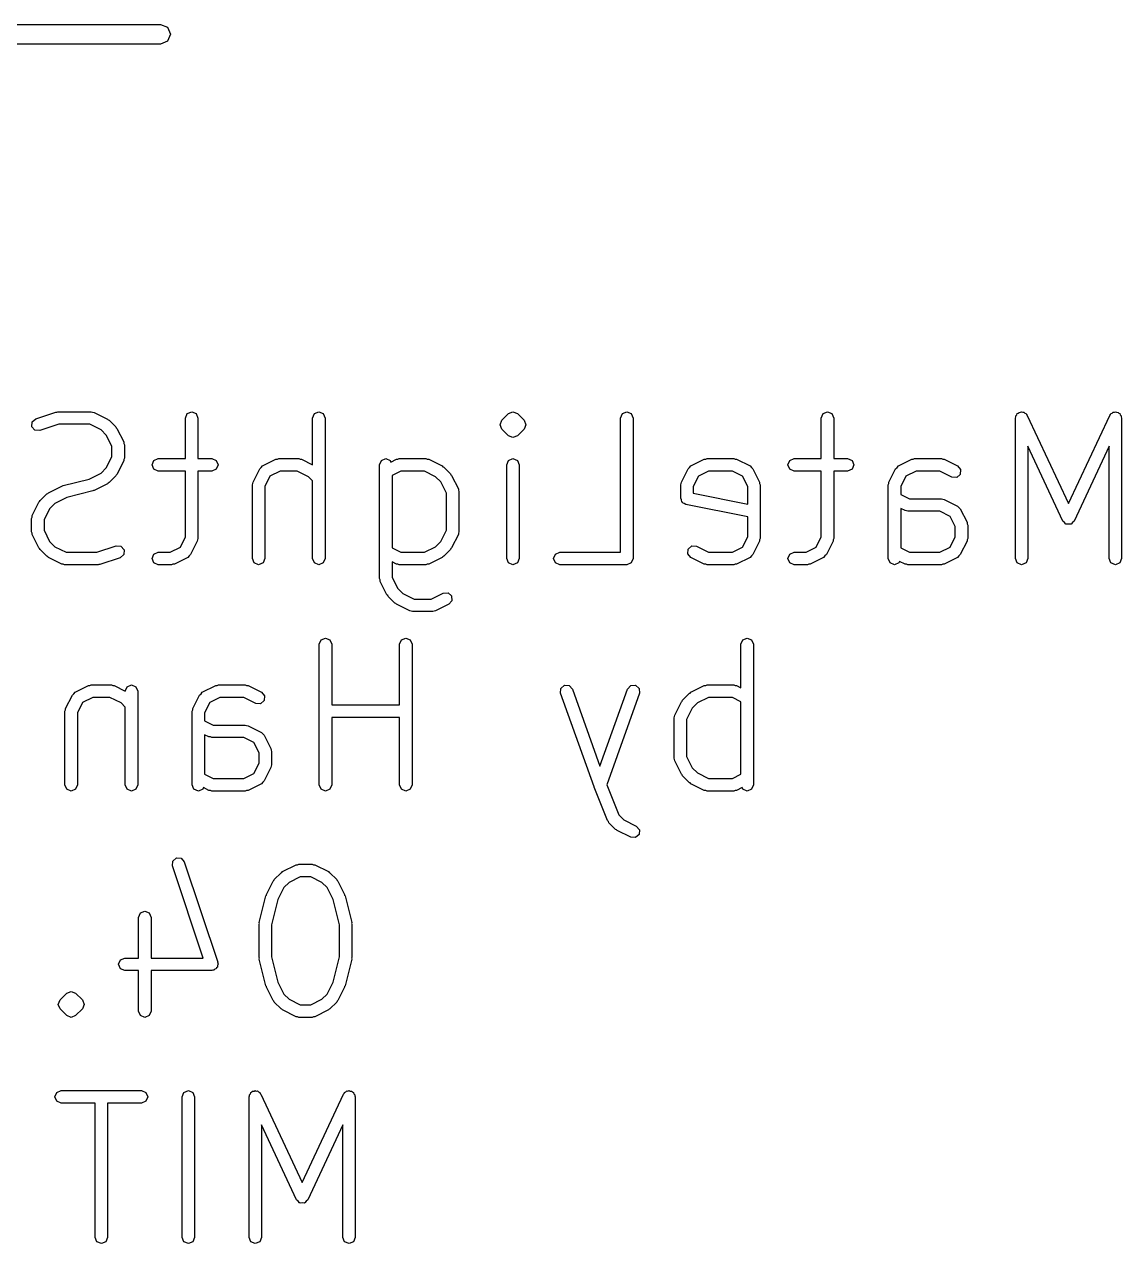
# Model space of a CAD drawing. Extents: x -8.7 to 8.7, y -10.2 to 10.1.
# Drawn here: x 1.63 to 8.65, y -10.24 to -2.44 of the extents above; entities that cross this region are included whole.
import ezdxf

# ---------------------------------------------------------------- set-up
doc = ezdxf.new("R2010")
doc.units = 0
doc.layers.add('BLACK', color=7, linetype='CONTINUOUS')

msp = doc.modelspace()

# ---------------------------------------------------------------- linework, layer by layer
at = {"layer": 'BLACK', "linetype": 'CONTINUOUS'}
for p, q in [((-2.5, -2.4365), (2.5, -2.4365)), ((2.5, -2.4365), (2.5449, -2.4551)), ((2.5449, -2.4551), (2.5635, -2.5)), ((2.5, -2.5635), (-2.5, -2.5635)), ((2.5449, -2.5449), (2.5, -2.5635)), ((2.5635, -2.5), (2.5449, -2.5449)), ((1.83677, -4.91966), (1.84286, -4.91714)), ((1.84286, -4.91714), (2.05714, -4.91714)), ((2.05714, -4.91714), (2.06574, -4.9207)), ((2.67171, -4.92886), (2.7, -4.91714)), ((2.7, -4.91714), (2.72828, -4.92886)), ((3.486, -4.92886), (3.51428, -4.91714)), ((3.51428, -4.91714), (3.54257, -4.92886)), ((4.72886, -4.92886), (4.75714, -4.91714)), ((4.75714, -4.91714), (4.78543, -4.92886)), ((5.45743, -4.92886), (5.48571, -4.91714)), ((5.48571, -4.91714), (5.514, -4.92886)), ((6.74314, -4.92886), (6.77143, -4.91714)), ((6.77143, -4.91714), (6.79971, -4.92886)), ((8.00616, -4.92051), (8.01428, -4.91714)), ((8.01428, -4.91714), (8.02085, -4.91986)), ((8.60772, -4.91986), (8.61428, -4.91714)), ((8.61428, -4.91714), (8.62241, -4.92051)), ((1.67634, -5.01265), (1.67851, -4.98211)), ((1.67851, -4.98211), (1.70164, -4.96205)), ((1.70164, -4.96205), (1.83021, -4.9192)), ((1.83021, -4.9192), (1.83677, -4.91966)), ((2.06574, -4.9207), (2.07503, -4.92136)), ((2.07503, -4.92136), (2.16075, -4.96422)), ((2.16075, -4.96422), (2.16506, -4.9692)), ((2.16506, -4.9692), (2.17114, -4.97172)), ((2.17114, -4.97172), (2.214, -5.01457)), ((2.66, -4.95714), (2.67171, -4.92886)), ((2.66, -5.21714), (2.66, -4.95714)), ((2.72828, -4.92886), (2.74, -4.95714)), ((2.74, -4.95714), (2.74, -5.21714)), ((3.47428, -4.95714), (3.486, -4.92886)), ((3.47428, -5.25671), (3.47428, -4.95714)), ((3.54257, -4.92886), (3.55428, -4.95714)), ((3.55428, -4.95714), (3.55428, -5.85714)), ((4.67428, -5), (4.686, -4.97172)), ((4.686, -4.97172), (4.72886, -4.92886)), ((4.72886, -4.92886), (4.72886, -4.92886)), ((4.72886, -4.92886), (4.72886, -4.92886)), ((4.78543, -4.92886), (4.78543, -4.92886)), ((4.78543, -4.92886), (4.78543, -4.92886)), ((4.78543, -4.92886), (4.82828, -4.97172)), ((4.82828, -4.97172), (4.84, -5)), ((5.44571, -4.95714), (5.45743, -4.92886)), ((5.44571, -5.81714), (5.44571, -4.95714)), ((5.514, -4.92886), (5.52571, -4.95714)), ((5.52571, -4.95714), (5.52571, -5.85714)), ((6.73143, -4.95714), (6.74314, -4.92886)), ((6.73143, -5.21714), (6.73143, -4.95714)), ((6.79971, -4.92886), (6.81143, -4.95714)), ((6.81143, -4.95714), (6.81143, -5.21714)), ((7.97429, -4.95714), (7.97701, -4.95057)), ((7.97429, -5.85714), (7.97429, -4.95714)), ((7.97669, -4.94347), (7.98263, -4.93698)), ((7.97701, -4.95057), (7.97669, -4.94347)), ((7.98263, -4.93698), (7.986, -4.92886)), ((7.986, -4.92886), (7.99257, -4.92614)), ((7.99257, -4.92614), (7.99737, -4.92089)), ((7.99737, -4.92089), (8.00616, -4.92051)), ((8.02085, -4.91986), (8.02796, -4.91955)), ((8.02796, -4.91955), (8.03444, -4.92549)), ((8.03444, -4.92549), (8.04257, -4.92886)), ((8.04257, -4.92886), (8.04529, -4.93543)), ((8.04529, -4.93543), (8.05053, -4.94023)), ((8.05053, -4.94023), (8.31428, -5.50541)), ((8.31428, -5.50541), (8.57804, -4.94023)), ((8.57804, -4.94023), (8.58328, -4.93542)), ((8.58328, -4.93542), (8.586, -4.92886)), ((8.586, -4.92886), (8.59413, -4.92549)), ((8.59413, -4.92549), (8.60062, -4.91955)), ((8.60062, -4.91955), (8.60772, -4.91986)), ((8.62241, -4.92051), (8.6312, -4.92089)), ((8.6312, -4.92089), (8.636, -4.92614)), ((8.636, -4.92614), (8.64257, -4.92886)), ((8.64257, -4.92886), (8.64593, -4.93698)), ((8.64593, -4.93698), (8.65188, -4.94347)), ((8.65188, -4.94347), (8.65156, -4.95057)), ((8.65156, -4.95057), (8.65428, -4.95714)), ((8.65428, -4.95714), (8.65428, -5.85714)), ((1.6964, -5.03578), (1.67634, -5.01265)), ((1.72693, -5.03795), (1.6964, -5.03578)), ((1.84935, -4.99714), (1.72693, -5.03795)), ((2.0477, -4.99714), (1.84935, -4.99714)), ((2.11916, -5.03287), (2.0477, -4.99714)), ((2.15284, -5.06655), (2.11916, -5.03287)), ((2.18857, -5.13801), (2.15284, -5.06655)), ((2.214, -5.01457), (2.21652, -5.02065)), ((2.21652, -5.02065), (2.22149, -5.02497)), ((2.22149, -5.02497), (2.26435, -5.11068)), ((4.686, -5.02828), (4.67428, -5)), ((4.686, -5.02829), (4.686, -5.02828)), ((4.72886, -5.07114), (4.686, -5.02829)), ((4.75714, -5.08286), (4.72886, -5.07114)), ((4.78543, -5.07114), (4.75714, -5.08286)), ((4.82828, -5.02829), (4.78543, -5.07114)), ((4.84, -5), (4.82828, -5.02828)), ((4.82828, -5.02828), (4.82828, -5.02829)), ((2.18857, -5.20484), (2.18857, -5.13801)), ((2.26435, -5.11068), (2.26501, -5.11997)), ((2.26501, -5.11997), (2.26857, -5.12857)), ((2.26857, -5.12857), (2.26857, -5.21428)), ((8.27804, -5.61692), (8.05429, -5.13744)), ((8.05429, -5.13744), (8.05429, -5.85714)), ((8.57428, -5.13744), (8.35053, -5.61691)), ((8.57428, -5.85714), (8.57428, -5.13744)), ((2.15284, -5.27631), (2.18857, -5.20484)), ((2.26501, -5.22289), (2.26435, -5.23217)), ((2.26857, -5.21428), (2.26501, -5.22289)), ((2.44571, -5.25714), (2.45743, -5.22886)), ((2.45743, -5.22886), (2.48571, -5.21714)), ((2.48571, -5.21714), (2.66, -5.21714)), ((2.74, -5.21714), (2.82857, -5.21714)), ((2.82857, -5.21714), (2.85685, -5.22886)), ((2.85685, -5.22886), (2.86857, -5.25714)), ((3.15354, -5.26422), (3.23925, -5.22136)), ((3.23925, -5.22136), (3.24854, -5.2207)), ((3.24854, -5.2207), (3.25714, -5.21714)), ((3.25714, -5.21714), (3.38571, -5.21714)), ((3.38571, -5.21714), (3.39432, -5.2207)), ((3.39432, -5.2207), (3.4036, -5.22136)), ((3.4036, -5.22136), (3.47428, -5.25671)), ((3.90286, -5.25714), (3.91457, -5.22886)), ((3.91457, -5.22886), (3.94286, -5.21714)), ((3.94286, -5.21714), (3.97114, -5.22886)), ((3.97114, -5.22886), (3.97535, -5.23903)), ((3.97535, -5.23903), (4.01068, -5.22136)), ((4.01068, -5.22136), (4.01997, -5.2207)), ((4.01997, -5.2207), (4.02857, -5.21714)), ((4.02857, -5.21714), (4.2, -5.21714)), ((4.2, -5.21714), (4.2086, -5.2207)), ((4.2086, -5.2207), (4.21789, -5.22136)), ((4.21789, -5.22136), (4.3036, -5.26422)), ((4.71714, -5.25714), (4.72886, -5.22886)), ((4.72886, -5.22886), (4.75714, -5.21714)), ((4.75714, -5.21714), (4.78543, -5.22886)), ((4.78543, -5.22886), (4.79714, -5.25714)), ((5.8964, -5.26422), (5.98211, -5.22136)), ((5.98211, -5.22136), (5.9914, -5.2207)), ((5.9914, -5.2207), (6, -5.21714)), ((6, -5.21714), (6.17143, -5.21714)), ((6.17143, -5.21714), (6.18003, -5.2207)), ((6.18003, -5.2207), (6.18932, -5.22136)), ((6.18932, -5.22136), (6.27503, -5.26422)), ((6.51714, -5.25714), (6.52886, -5.22886)), ((6.52886, -5.22886), (6.55714, -5.21714)), ((6.55714, -5.21714), (6.73143, -5.21714)), ((6.81143, -5.21714), (6.9, -5.21714)), ((6.9, -5.21714), (6.92828, -5.22886)), ((6.92828, -5.22886), (6.94, -5.25714)), ((7.22497, -5.26422), (7.31068, -5.22136)), ((7.31068, -5.22136), (7.31997, -5.2207)), ((7.31997, -5.2207), (7.32857, -5.21714)), ((7.32857, -5.21714), (7.5, -5.21714)), ((7.5, -5.21714), (7.5086, -5.2207)), ((7.5086, -5.2207), (7.51789, -5.22136)), ((7.51789, -5.22136), (7.6036, -5.26422)), ((2.11916, -5.30998), (2.15284, -5.27631)), ((2.26435, -5.23217), (2.22149, -5.31789)), ((2.45743, -5.28543), (2.44571, -5.25714)), ((2.48571, -5.29714), (2.45743, -5.28543)), ((2.66, -5.29714), (2.48571, -5.29714)), ((2.66, -5.71913), (2.66, -5.29714)), ((2.82857, -5.29714), (2.74, -5.29714)), ((2.74, -5.29714), (2.74, -5.72857)), ((2.85685, -5.28543), (2.82857, -5.29714)), ((2.86857, -5.25714), (2.85685, -5.28543)), ((3.09279, -5.36782), (3.13565, -5.28211)), ((3.13565, -5.28211), (3.14523, -5.2738)), ((3.14523, -5.2738), (3.15354, -5.26422)), ((3.26659, -5.29714), (3.20124, -5.32981)), ((3.37627, -5.29714), (3.26659, -5.29714)), ((3.44773, -5.33287), (3.37627, -5.29714)), ((3.90286, -5.98571), (3.90286, -5.25714)), ((4.03801, -5.29714), (3.98286, -5.32472)), ((4.19056, -5.29714), (4.03801, -5.29714)), ((4.26202, -5.33287), (4.19056, -5.29714)), ((4.3036, -5.26422), (4.30792, -5.2692)), ((4.30792, -5.2692), (4.314, -5.27172)), ((4.314, -5.27172), (4.35685, -5.31457)), ((4.71714, -5.85714), (4.71714, -5.25714)), ((4.79714, -5.25714), (4.79714, -5.85714)), ((5.83565, -5.36782), (5.87851, -5.28211)), ((5.87851, -5.28211), (5.88809, -5.2738)), ((5.88809, -5.2738), (5.8964, -5.26422)), ((6.00944, -5.29714), (5.9441, -5.32981)), ((6.16198, -5.29714), (6.00944, -5.29714)), ((6.22733, -5.32981), (6.16198, -5.29714)), ((6.27503, -5.26422), (6.28334, -5.2738)), ((6.28334, -5.2738), (6.29292, -5.28211)), ((6.29292, -5.28211), (6.33578, -5.36782)), ((6.52886, -5.28543), (6.51714, -5.25714)), ((6.55714, -5.29714), (6.52886, -5.28543)), ((6.73143, -5.29714), (6.55714, -5.29714)), ((6.73143, -5.71913), (6.73143, -5.29714)), ((6.9, -5.29714), (6.81143, -5.29714)), ((6.81143, -5.29714), (6.81143, -5.72857)), ((6.92828, -5.28543), (6.9, -5.29714)), ((6.94, -5.25714), (6.92828, -5.28543)), ((7.16422, -5.36782), (7.20708, -5.28211)), ((7.20708, -5.28211), (7.21666, -5.2738)), ((7.21666, -5.2738), (7.22497, -5.26422)), ((7.33801, -5.29714), (7.27267, -5.32981)), ((7.49056, -5.29714), (7.33801, -5.29714)), ((7.56783, -5.33578), (7.49056, -5.29714)), ((7.6036, -5.26422), (7.62366, -5.28735)), ((7.62366, -5.28735), (7.62149, -5.31789)), ((1.87601, -5.38976), (2.04318, -5.34797)), ((2.04318, -5.34797), (2.11916, -5.30998)), ((2.16074, -5.37863), (2.07503, -5.42149)), ((2.16506, -5.37366), (2.16074, -5.37863)), ((2.17114, -5.37114), (2.16506, -5.37366)), ((2.214, -5.32828), (2.17114, -5.37114)), ((2.21652, -5.3222), (2.214, -5.32828)), ((2.22149, -5.31789), (2.21652, -5.3222)), ((3.08857, -5.38571), (3.09213, -5.37711)), ((3.08857, -5.85714), (3.08857, -5.38571)), ((3.09213, -5.37711), (3.09279, -5.36782)), ((3.20124, -5.32981), (3.16857, -5.39516)), ((3.47428, -5.35942), (3.44773, -5.33287)), ((3.47428, -5.85714), (3.47428, -5.35942)), ((3.98286, -5.32472), (3.98286, -5.78956)), ((4.2957, -5.36655), (4.26202, -5.33287)), ((4.33143, -5.43801), (4.2957, -5.36655)), ((4.35685, -5.31457), (4.35937, -5.32065)), ((4.35937, -5.32065), (4.36435, -5.32497)), ((4.36435, -5.32497), (4.4072, -5.41068)), ((5.83143, -5.38571), (5.83499, -5.37711)), ((5.83143, -5.47143), (5.83143, -5.38571)), ((5.83499, -5.37711), (5.83565, -5.36782)), ((5.9441, -5.32981), (5.91143, -5.39516)), ((6.26, -5.39516), (6.22733, -5.32981)), ((6.33578, -5.36782), (6.33644, -5.37711)), ((6.33644, -5.37711), (6.34, -5.38571)), ((6.34, -5.38571), (6.34, -5.72857)), ((7.16, -5.38571), (7.16356, -5.37711)), ((7.16, -5.85714), (7.16, -5.38571)), ((7.16356, -5.37711), (7.16422, -5.36782)), ((7.27267, -5.32981), (7.24, -5.39516)), ((7.59836, -5.33795), (7.56783, -5.33578)), ((7.62149, -5.31789), (7.59836, -5.33795)), ((1.72886, -5.486), (1.77171, -5.44314)), ((1.77171, -5.44314), (1.7778, -5.44062)), ((1.7778, -5.44062), (1.78211, -5.43565)), ((1.78211, -5.43565), (1.86783, -5.39279)), ((1.86783, -5.39279), (1.87236, -5.39247)), ((1.87236, -5.39247), (1.87601, -5.38976)), ((2.06684, -5.42452), (1.89967, -5.46631)), ((2.0705, -5.42181), (2.06684, -5.42452)), ((2.07503, -5.42149), (2.0705, -5.42181)), ((3.16857, -5.39516), (3.16857, -5.85714)), ((4.33143, -5.67627), (4.33143, -5.43801)), ((4.4072, -5.41068), (4.40787, -5.41997)), ((4.40787, -5.41997), (4.41143, -5.42857)), ((4.41143, -5.42857), (4.41143, -5.68571)), ((5.91143, -5.39516), (5.91143, -5.43864)), ((5.91143, -5.43864), (6.26, -5.50835)), ((6.26, -5.50835), (6.26, -5.39516)), ((7.24, -5.39516), (7.24, -5.44671)), ((7.24, -5.44671), (7.29516, -5.47429)), ((1.67851, -5.58211), (1.72136, -5.4964)), ((1.72136, -5.4964), (1.72634, -5.49208)), ((1.72634, -5.49208), (1.72886, -5.486)), ((1.79002, -5.53798), (1.75428, -5.60944)), ((1.82369, -5.5043), (1.79002, -5.53798)), ((1.89967, -5.46631), (1.82369, -5.5043)), ((5.83589, -5.48219), (5.83143, -5.47143)), ((5.83815, -5.49362), (5.83589, -5.48219)), ((5.84157, -5.49591), (5.83815, -5.49362)), ((5.84314, -5.49971), (5.84157, -5.49591)), ((5.8539, -5.50417), (5.84314, -5.49971)), ((5.86358, -5.51065), (5.8539, -5.50417)), ((6.26, -5.58993), (5.86358, -5.51065)), ((7.26783, -5.55006), (7.24, -5.53615)), ((7.24, -5.53615), (7.24, -5.78956)), ((7.29516, -5.47429), (7.5, -5.47429)), ((7.5, -5.47429), (7.5086, -5.47785)), ((7.5086, -5.47785), (7.51789, -5.47851)), ((7.51789, -5.47851), (7.6036, -5.52136)), ((7.6036, -5.52136), (7.61191, -5.53095)), ((7.61191, -5.53095), (7.62149, -5.53925)), ((7.62149, -5.53925), (7.66435, -5.62497)), ((1.67429, -5.6), (1.67785, -5.5914)), ((1.67429, -5.68571), (1.67429, -5.6)), ((1.67785, -5.5914), (1.67851, -5.58211)), ((1.75428, -5.60944), (1.75428, -5.67627)), ((6.26, -5.71913), (6.26, -5.58993)), ((7.27711, -5.55072), (7.26783, -5.55006)), ((7.28571, -5.55429), (7.27711, -5.55072)), ((7.49056, -5.55429), (7.28571, -5.55429)), ((7.5559, -5.58696), (7.49056, -5.55429)), ((7.58857, -5.6523), (7.5559, -5.58696)), ((8.28813, -5.62616), (8.27804, -5.61692)), ((8.35053, -5.61691), (8.34045, -5.62615)), ((1.67785, -5.69432), (1.67429, -5.68571)), ((1.67851, -5.7036), (1.67785, -5.69432)), ((1.75428, -5.67627), (1.79002, -5.74773)), ((4.2957, -5.74773), (4.33143, -5.67627)), ((4.40787, -5.69432), (4.4072, -5.7036)), ((4.41143, -5.68571), (4.40787, -5.69432)), ((7.58857, -5.71913), (7.58857, -5.6523)), ((7.66435, -5.62497), (7.66501, -5.63425)), ((7.66501, -5.63425), (7.66857, -5.64286)), ((7.66857, -5.64286), (7.66857, -5.72857)), ((8.29737, -5.63625), (8.28813, -5.62616)), ((8.29924, -5.63633), (8.29737, -5.63625)), ((8.30062, -5.63759), (8.29924, -5.63633)), ((8.3143, -5.63699), (8.30062, -5.63759)), ((8.32795, -5.63759), (8.3143, -5.63699)), ((8.32933, -5.63633), (8.32795, -5.63759)), ((8.3312, -5.63625), (8.32933, -5.63633)), ((8.34045, -5.62615), (8.3312, -5.63625)), ((1.72136, -5.78932), (1.67851, -5.7036)), ((1.79002, -5.74773), (1.82369, -5.78141)), ((2.09351, -5.81714), (2.21592, -5.77634)), ((2.21592, -5.77634), (2.24646, -5.77851)), ((2.62733, -5.78447), (2.66, -5.71913)), ((2.73578, -5.74646), (2.69292, -5.83217)), ((2.73644, -5.73717), (2.73578, -5.74646)), ((2.74, -5.72857), (2.73644, -5.73717)), ((4.26202, -5.78141), (4.2957, -5.74773)), ((4.4072, -5.7036), (4.36435, -5.78932)), ((5.87851, -5.7964), (5.90164, -5.77634)), ((5.90164, -5.77634), (5.93217, -5.77851)), ((6.22733, -5.78447), (6.26, -5.71913)), ((6.33578, -5.74646), (6.29292, -5.83217)), ((6.33644, -5.73717), (6.33578, -5.74646)), ((6.34, -5.72857), (6.33644, -5.73717)), ((6.69876, -5.78447), (6.73143, -5.71913)), ((6.8072, -5.74646), (6.76435, -5.83217)), ((6.80786, -5.73717), (6.8072, -5.74646)), ((6.81143, -5.72857), (6.80786, -5.73717)), ((7.5559, -5.78447), (7.58857, -5.71913)), ((7.66435, -5.74646), (7.62149, -5.83217)), ((7.66501, -5.73717), (7.66435, -5.74646)), ((7.66857, -5.72857), (7.66501, -5.73717)), ((1.72634, -5.79363), (1.72136, -5.78932)), ((1.72886, -5.79971), (1.72634, -5.79363)), ((1.77171, -5.84257), (1.72886, -5.79971)), ((1.7778, -5.84509), (1.77171, -5.84257)), ((1.78211, -5.85006), (1.7778, -5.84509)), ((1.86783, -5.89292), (1.78211, -5.85006)), ((1.82369, -5.78141), (1.89516, -5.81714)), ((1.89516, -5.81714), (2.09351, -5.81714)), ((2.24122, -5.85223), (2.11265, -5.89509)), ((2.26435, -5.83217), (2.24122, -5.85223)), ((2.24646, -5.77851), (2.26652, -5.80164)), ((2.26652, -5.80164), (2.26435, -5.83217)), ((2.44571, -5.85714), (2.45743, -5.82886)), ((2.45743, -5.82886), (2.48571, -5.81714)), ((2.48571, -5.81714), (2.56198, -5.81714)), ((2.56198, -5.81714), (2.62733, -5.78447)), ((2.67503, -5.85006), (2.58932, -5.89292)), ((2.68334, -5.84048), (2.67503, -5.85006)), ((2.69292, -5.83217), (2.68334, -5.84048)), ((3.98286, -5.78956), (4.03801, -5.81714)), ((4.03801, -5.81714), (4.19056, -5.81714)), ((4.19056, -5.81714), (4.26202, -5.78141)), ((4.3036, -5.85006), (4.21789, -5.89292)), ((4.30792, -5.84509), (4.3036, -5.85006)), ((4.314, -5.84257), (4.30792, -5.84509)), ((4.35685, -5.79971), (4.314, -5.84257)), ((4.35937, -5.79363), (4.35685, -5.79971)), ((4.36435, -5.78932), (4.35937, -5.79363)), ((5.01714, -5.85714), (5.02886, -5.82886)), ((5.02886, -5.82886), (5.05714, -5.81714)), ((5.05714, -5.81714), (5.44571, -5.81714)), ((5.87634, -5.82693), (5.87851, -5.7964)), ((5.8964, -5.85006), (5.87634, -5.82693)), ((5.98211, -5.89292), (5.8964, -5.85006)), ((5.93217, -5.77851), (6.00944, -5.81714)), ((6.00944, -5.81714), (6.16198, -5.81714)), ((6.16198, -5.81714), (6.22733, -5.78447)), ((6.27503, -5.85006), (6.18932, -5.89292)), ((6.28334, -5.84048), (6.27503, -5.85006)), ((6.29292, -5.83217), (6.28334, -5.84048)), ((6.51714, -5.85714), (6.52886, -5.82886)), ((6.52886, -5.82886), (6.55714, -5.81714)), ((6.55714, -5.81714), (6.63341, -5.81714)), ((6.63341, -5.81714), (6.69876, -5.78447)), ((6.74646, -5.85006), (6.66075, -5.89292)), ((6.75477, -5.84048), (6.74646, -5.85006)), ((6.76435, -5.83217), (6.75477, -5.84048)), ((7.24, -5.78956), (7.29516, -5.81714)), ((7.29516, -5.81714), (7.49056, -5.81714)), ((7.49056, -5.81714), (7.5559, -5.78447)), ((7.6036, -5.85006), (7.51789, -5.89292)), ((7.61191, -5.84048), (7.6036, -5.85006)), ((7.62149, -5.83217), (7.61191, -5.84048)), ((1.87711, -5.89358), (1.86783, -5.89292)), ((1.88571, -5.89714), (1.87711, -5.89358)), ((2.1, -5.89714), (1.88571, -5.89714)), ((2.10608, -5.89462), (2.1, -5.89714)), ((2.11265, -5.89509), (2.10608, -5.89462)), ((2.45743, -5.88543), (2.44571, -5.85714)), ((2.48571, -5.89714), (2.45743, -5.88543)), ((2.57143, -5.89714), (2.48571, -5.89714)), ((2.58003, -5.89358), (2.57143, -5.89714)), ((2.58932, -5.89292), (2.58003, -5.89358)), ((3.10029, -5.88543), (3.08857, -5.85714)), ((3.12857, -5.89714), (3.10029, -5.88543)), ((3.15685, -5.88543), (3.12857, -5.89714)), ((3.16857, -5.85714), (3.15685, -5.88543)), ((3.486, -5.88543), (3.47428, -5.85714)), ((3.51428, -5.89714), (3.486, -5.88543)), ((3.54257, -5.88543), (3.51428, -5.89714)), ((3.55428, -5.85714), (3.54257, -5.88543)), ((4.01068, -5.89292), (3.98286, -5.87901)), ((3.98286, -5.87901), (3.98286, -5.97627)), ((4.01997, -5.89358), (4.01068, -5.89292)), ((4.02857, -5.89714), (4.01997, -5.89358)), ((4.2, -5.89714), (4.02857, -5.89714)), ((4.2086, -5.89358), (4.2, -5.89714)), ((4.21789, -5.89292), (4.2086, -5.89358)), ((4.72886, -5.88543), (4.71714, -5.85714)), ((4.75714, -5.89714), (4.72886, -5.88543)), ((4.78543, -5.88543), (4.75714, -5.89714)), ((4.79714, -5.85714), (4.78543, -5.88543)), ((5.02886, -5.88543), (5.01714, -5.85714)), ((5.05714, -5.89714), (5.02886, -5.88543)), ((5.48571, -5.89714), (5.05714, -5.89714)), ((5.514, -5.88543), (5.48571, -5.89714)), ((5.52571, -5.85714), (5.514, -5.88543)), ((5.9914, -5.89358), (5.98211, -5.89292)), ((6, -5.89714), (5.9914, -5.89358)), ((6.17143, -5.89714), (6, -5.89714)), ((6.18003, -5.89358), (6.17143, -5.89714)), ((6.18932, -5.89292), (6.18003, -5.89358)), ((6.52886, -5.88543), (6.51714, -5.85714)), ((6.55714, -5.89714), (6.52886, -5.88543)), ((6.64286, -5.89714), (6.55714, -5.89714)), ((6.65146, -5.89358), (6.64286, -5.89714)), ((6.66075, -5.89292), (6.65146, -5.89358)), ((7.17171, -5.88543), (7.16, -5.85714)), ((7.2, -5.89714), (7.17171, -5.88543)), ((7.22828, -5.88543), (7.2, -5.89714)), ((7.2325, -5.87525), (7.22828, -5.88543)), ((7.26783, -5.89292), (7.2325, -5.87525)), ((7.27711, -5.89358), (7.26783, -5.89292)), ((7.28571, -5.89714), (7.27711, -5.89358)), ((7.5, -5.89714), (7.28571, -5.89714)), ((7.5086, -5.89358), (7.5, -5.89714)), ((7.51789, -5.89292), (7.5086, -5.89358)), ((7.986, -5.88543), (7.97429, -5.85714)), ((8.01428, -5.89714), (7.986, -5.88543)), ((8.04257, -5.88543), (8.01428, -5.89714)), ((8.05429, -5.85714), (8.04257, -5.88543)), ((8.586, -5.88543), (8.57428, -5.85714)), ((8.61428, -5.89714), (8.586, -5.88543)), ((8.64257, -5.88543), (8.61428, -5.89714)), ((8.65428, -5.85714), (8.64257, -5.88543)), ((3.90642, -5.99432), (3.90286, -5.98571)), ((3.90708, -6.0036), (3.90642, -5.99432)), ((3.94994, -6.08932), (3.90708, -6.0036)), ((3.98286, -5.97627), (4.01859, -6.04773)), ((3.95491, -6.09363), (3.94994, -6.08932)), ((4.01859, -6.04773), (4.05226, -6.08141)), ((4.05226, -6.08141), (4.12373, -6.11714)), ((4.23341, -6.11714), (4.31068, -6.07851)), ((4.31068, -6.07851), (4.34122, -6.07634)), ((4.34122, -6.07634), (4.36435, -6.0964)), ((3.95743, -6.09971), (3.95491, -6.09363)), ((4.00029, -6.14257), (3.95743, -6.09971)), ((4.00637, -6.14509), (4.00029, -6.14257)), ((4.01068, -6.15006), (4.00637, -6.14509)), ((4.0964, -6.19292), (4.01068, -6.15006)), ((4.12373, -6.11714), (4.23341, -6.11714)), ((4.34646, -6.15006), (4.26075, -6.19292)), ((4.36652, -6.12693), (4.34646, -6.15006)), ((4.36435, -6.0964), (4.36652, -6.12693)), ((4.10568, -6.19358), (4.0964, -6.19292)), ((4.11428, -6.19714), (4.10568, -6.19358)), ((4.24286, -6.19714), (4.11428, -6.19714)), ((4.25146, -6.19358), (4.24286, -6.19714)), ((4.26075, -6.19292), (4.25146, -6.19358)), ((3.51714, -6.40614), (3.52886, -6.37786)), ((3.52886, -6.37786), (3.55714, -6.36614)), ((3.55714, -6.36614), (3.58543, -6.37786)), ((3.58543, -6.37786), (3.59714, -6.40614)), ((4.03143, -6.40614), (4.04314, -6.37786)), ((4.04314, -6.37786), (4.07143, -6.36614)), ((4.07143, -6.36614), (4.09971, -6.37786)), ((4.09971, -6.37786), (4.11143, -6.40614)), ((6.21714, -6.40614), (6.22886, -6.37786)), ((6.22886, -6.37786), (6.25714, -6.36614)), ((6.25714, -6.36614), (6.28543, -6.37786)), ((6.28543, -6.37786), (6.29714, -6.40614)), ((3.51714, -7.30614), (3.51714, -6.40614)), ((3.59714, -6.40614), (3.59714, -6.79471)), ((4.03143, -6.79471), (4.03143, -6.40614)), ((4.11143, -6.40614), (4.11143, -7.30614)), ((6.21714, -6.68428), (6.21714, -6.40614)), ((6.29714, -6.40614), (6.29714, -7.30614)), ((1.94523, -6.7228), (1.95354, -6.71322)), ((1.95354, -6.71322), (2.03925, -6.67036)), ((2.03925, -6.67036), (2.04854, -6.6697)), ((2.04854, -6.6697), (2.05714, -6.66614)), ((2.05714, -6.66614), (2.18571, -6.66614)), ((2.18571, -6.66614), (2.19432, -6.6697)), ((2.19432, -6.6697), (2.2036, -6.67036)), ((2.2036, -6.67036), (2.27443, -6.70578)), ((2.27443, -6.70578), (2.286, -6.67786)), ((2.286, -6.67786), (2.31428, -6.66614)), ((2.31428, -6.66614), (2.34257, -6.67786)), ((2.34257, -6.67786), (2.35428, -6.70614)), ((2.35428, -6.70614), (2.35428, -7.30614)), ((2.75951, -6.7228), (2.76782, -6.71322)), ((2.76782, -6.71322), (2.85354, -6.67036)), ((2.85354, -6.67036), (2.86283, -6.6697)), ((2.86283, -6.6697), (2.87143, -6.66614)), ((2.87143, -6.66614), (3.04286, -6.66614)), ((3.04286, -6.66614), (3.05146, -6.6697)), ((3.05146, -6.6697), (3.06075, -6.67036)), ((3.06075, -6.67036), (3.14646, -6.71322)), ((3.14646, -6.71322), (3.16652, -6.73635)), ((5.06233, -6.71959), (5.06385, -6.68902)), ((5.06385, -6.68902), (5.08655, -6.66847)), ((5.08655, -6.66847), (5.11712, -6.66999)), ((5.11712, -6.66999), (5.13767, -6.69269)), ((5.13767, -6.69269), (5.31428, -7.18721)), ((5.31428, -7.18721), (5.4909, -6.69269)), ((5.4909, -6.69269), (5.51145, -6.66999)), ((5.51145, -6.66999), (5.54202, -6.66847)), ((5.54202, -6.66847), (5.56472, -6.68902)), ((5.56472, -6.68902), (5.56624, -6.7196)), ((5.89208, -6.7182), (5.8964, -6.71322)), ((5.8964, -6.71322), (5.98211, -6.67036)), ((5.98211, -6.67036), (5.9914, -6.6697)), ((5.9914, -6.6697), (6, -6.66614)), ((6, -6.66614), (6.17143, -6.66614)), ((6.17143, -6.66614), (6.18003, -6.6697)), ((6.18003, -6.6697), (6.18932, -6.67036)), ((6.18932, -6.67036), (6.21714, -6.68428)), ((1.89279, -6.81682), (1.93565, -6.73111)), ((1.93565, -6.73111), (1.94523, -6.7228)), ((2.00124, -6.77881), (1.96857, -6.84416)), ((2.06658, -6.74614), (2.00124, -6.77881)), ((2.17627, -6.74614), (2.06658, -6.74614)), ((2.24774, -6.78187), (2.17627, -6.74614)), ((2.27428, -6.80842), (2.24774, -6.78187)), ((2.70708, -6.81682), (2.74994, -6.73111)), ((2.74994, -6.73111), (2.75951, -6.7228)), ((2.81553, -6.77881), (2.78286, -6.84416)), ((2.88087, -6.74614), (2.81553, -6.77881)), ((3.03341, -6.74614), (2.88087, -6.74614)), ((3.11068, -6.78478), (3.03341, -6.74614)), ((3.14122, -6.78695), (3.11068, -6.78478)), ((3.16435, -6.76689), (3.14122, -6.78695)), ((3.16652, -6.73635), (3.16435, -6.76689)), ((5.27661, -7.31959), (5.06233, -6.71959)), ((5.56624, -6.7196), (5.35705, -7.30534)), ((5.79279, -6.85968), (5.83565, -6.77397)), ((5.83565, -6.77397), (5.84062, -6.76965)), ((5.84062, -6.76965), (5.84314, -6.76357)), ((5.84314, -6.76357), (5.886, -6.72072)), ((5.886, -6.72072), (5.89208, -6.7182)), ((5.93798, -6.78187), (5.9043, -6.81555)), ((6.00944, -6.74614), (5.93798, -6.78187)), ((6.16198, -6.74614), (6.00944, -6.74614)), ((6.21714, -6.77372), (6.16198, -6.74614)), ((6.21714, -7.23856), (6.21714, -6.77372)), ((1.88857, -6.83471), (1.89213, -6.82611)), ((1.88857, -7.30614), (1.88857, -6.83471)), ((1.89213, -6.82611), (1.89279, -6.81682)), ((1.96857, -6.84416), (1.96857, -7.30614)), ((2.27428, -7.30614), (2.27428, -6.80842)), ((2.70286, -6.83471), (2.70642, -6.82611)), ((2.70286, -7.30614), (2.70286, -6.83471)), ((2.70642, -6.82611), (2.70708, -6.81682)), ((2.78286, -6.84416), (2.78286, -6.89571)), ((3.59714, -6.79471), (4.03143, -6.79471)), ((5.78857, -6.87757), (5.79213, -6.86897)), ((5.79213, -6.86897), (5.79279, -6.85968)), ((5.9043, -6.81555), (5.86857, -6.88701)), ((2.78286, -6.89571), (2.83801, -6.92328)), ((2.83801, -6.92328), (3.04286, -6.92328)), ((3.04286, -6.92328), (3.05146, -6.92685)), ((3.05146, -6.92685), (3.06075, -6.92751)), ((3.06075, -6.92751), (3.14646, -6.97036)), ((4.03143, -6.87471), (3.59714, -6.87471)), ((3.59714, -6.87471), (3.59714, -7.30614)), ((4.03143, -7.30614), (4.03143, -6.87471)), ((5.78857, -7.13471), (5.78857, -6.87757)), ((5.86857, -6.88701), (5.86857, -7.12527)), ((2.81068, -6.99906), (2.78286, -6.98515)), ((2.78286, -6.98515), (2.78286, -7.23856)), ((2.81997, -6.99972), (2.81068, -6.99906)), ((2.82857, -7.00328), (2.81997, -6.99972)), ((3.03341, -7.00328), (2.82857, -7.00328)), ((3.09876, -7.03596), (3.03341, -7.00328)), ((3.14646, -6.97036), (3.15477, -6.97994)), ((3.15477, -6.97994), (3.16435, -6.98825)), ((3.16435, -6.98825), (3.2072, -7.07397)), ((3.13143, -7.1013), (3.09876, -7.03596)), ((3.13143, -7.16813), (3.13143, -7.1013)), ((3.2072, -7.07397), (3.20786, -7.08325)), ((3.20786, -7.08325), (3.21143, -7.09186)), ((3.21143, -7.09186), (3.21143, -7.17757)), ((3.09876, -7.23347), (3.13143, -7.16813)), ((3.21143, -7.17757), (3.20786, -7.18617)), ((5.79213, -7.14332), (5.78857, -7.13471)), ((5.79279, -7.1526), (5.79213, -7.14332)), ((5.83565, -7.23832), (5.79279, -7.1526)), ((5.86857, -7.12527), (5.9043, -7.19673)), ((2.78286, -7.23856), (2.83801, -7.26614)), ((3.03341, -7.26614), (3.09876, -7.23347)), ((3.2072, -7.19546), (3.16435, -7.28117)), ((3.20786, -7.18617), (3.2072, -7.19546)), ((5.84062, -7.24263), (5.83565, -7.23832)), ((5.84314, -7.24871), (5.84062, -7.24263)), ((5.886, -7.29157), (5.84314, -7.24871)), ((5.9043, -7.19673), (5.93798, -7.23041)), ((5.93798, -7.23041), (6.00944, -7.26614)), ((6.16198, -7.26614), (6.21714, -7.23856)), ((1.90029, -7.33443), (1.88857, -7.30614)), ((1.92857, -7.34614), (1.90029, -7.33443)), ((1.95686, -7.33443), (1.92857, -7.34614)), ((1.96857, -7.30614), (1.95686, -7.33443)), ((2.286, -7.33443), (2.27428, -7.30614)), ((2.31428, -7.34614), (2.286, -7.33443)), ((2.34257, -7.33443), (2.31428, -7.34614)), ((2.35428, -7.30614), (2.34257, -7.33443)), ((2.71457, -7.33443), (2.70286, -7.30614)), ((2.74286, -7.34614), (2.71457, -7.33443)), ((2.77114, -7.33443), (2.74286, -7.34614)), ((2.77535, -7.32425), (2.77114, -7.33443)), ((2.81068, -7.34192), (2.77535, -7.32425)), ((2.83801, -7.26614), (3.03341, -7.26614)), ((3.14646, -7.29906), (3.06075, -7.34192)), ((3.15477, -7.28948), (3.14646, -7.29906)), ((3.16435, -7.28117), (3.15477, -7.28948)), ((3.52886, -7.33443), (3.51714, -7.30614)), ((3.55714, -7.34614), (3.52886, -7.33443)), ((3.58543, -7.33443), (3.55714, -7.34614)), ((3.59714, -7.30614), (3.58543, -7.33443)), ((4.04314, -7.33443), (4.03143, -7.30614)), ((4.07143, -7.34614), (4.04314, -7.33443)), ((4.09971, -7.33443), (4.07143, -7.34614)), ((4.11143, -7.30614), (4.09971, -7.33443)), ((5.27716, -7.32019), (5.27661, -7.31959)), ((5.27715, -7.321), (5.27716, -7.32019)), ((5.36286, -7.53528), (5.27715, -7.321)), ((5.35705, -7.30534), (5.43409, -7.49795)), ((5.89208, -7.29409), (5.886, -7.29157)), ((5.8964, -7.29906), (5.89208, -7.29409)), ((5.98211, -7.34192), (5.8964, -7.29906)), ((6.00944, -7.26614), (6.16198, -7.26614)), ((6.22464, -7.32425), (6.18932, -7.34192)), ((6.22886, -7.33443), (6.22464, -7.32425)), ((6.25714, -7.34614), (6.22886, -7.33443)), ((6.28543, -7.33443), (6.25714, -7.34614)), ((6.29714, -7.30614), (6.28543, -7.33443)), ((2.81997, -7.34258), (2.81068, -7.34192)), ((2.82857, -7.34614), (2.81997, -7.34258)), ((3.04286, -7.34614), (2.82857, -7.34614)), ((3.05146, -7.34258), (3.04286, -7.34614)), ((3.06075, -7.34192), (3.05146, -7.34258)), ((5.9914, -7.34258), (5.98211, -7.34192)), ((6, -7.34614), (5.9914, -7.34258)), ((6.17143, -7.34614), (6, -7.34614)), ((6.18003, -7.34258), (6.17143, -7.34614)), ((6.18932, -7.34192), (6.18003, -7.34258)), ((5.36858, -7.54114), (5.36286, -7.53528)), ((5.37172, -7.54871), (5.36858, -7.54114)), ((5.41457, -7.59157), (5.37172, -7.54871)), ((5.43409, -7.49795), (5.46655, -7.53041)), ((5.46655, -7.53041), (5.54646, -7.57036)), ((5.54646, -7.57036), (5.56652, -7.59349)), ((5.42065, -7.59409), (5.41457, -7.59157)), ((5.42497, -7.59906), (5.42065, -7.59409)), ((5.51068, -7.64192), (5.42497, -7.59906)), ((5.54122, -7.64409), (5.51068, -7.64192)), ((5.56435, -7.62403), (5.54122, -7.64409)), ((5.56652, -7.59349), (5.56435, -7.62403)), ((2.57634, -7.82493), (2.57851, -7.7944)), ((2.57851, -7.7944), (2.60164, -7.77434)), ((2.60164, -7.77434), (2.63217, -7.77651)), ((2.63217, -7.77651), (2.65223, -7.79964)), ((2.65223, -7.79964), (2.86652, -8.44249)), ((2.77307, -8.41514), (2.57634, -7.82493)), ((3.22886, -7.91257), (3.27171, -7.86972)), ((3.27171, -7.86972), (3.2778, -7.8672)), ((3.2778, -7.8672), (3.28211, -7.86222)), ((3.28211, -7.86222), (3.36783, -7.81936)), ((3.36783, -7.81936), (3.37711, -7.8187)), ((3.37711, -7.8187), (3.38571, -7.81514)), ((3.38571, -7.81514), (3.47143, -7.81514)), ((3.47143, -7.81514), (3.48003, -7.8187)), ((3.48003, -7.8187), (3.48932, -7.81936)), ((3.48932, -7.81936), (3.57503, -7.86222)), ((3.57503, -7.86222), (3.57934, -7.8672)), ((3.57934, -7.8672), (3.58543, -7.86972)), ((3.58543, -7.86972), (3.62828, -7.91257)), ((3.17851, -8.00868), (3.22137, -7.92297)), ((3.22137, -7.92297), (3.22634, -7.91865)), ((3.22634, -7.91865), (3.22886, -7.91257)), ((3.32369, -7.93087), (3.29002, -7.96455)), ((3.39516, -7.89514), (3.32369, -7.93087)), ((3.46198, -7.89514), (3.39516, -7.89514)), ((3.53345, -7.93087), (3.46198, -7.89514)), ((3.56712, -7.96455), (3.53345, -7.93087)), ((3.62828, -7.91257), (3.6308, -7.91865)), ((3.6308, -7.91865), (3.63578, -7.92297)), ((3.63578, -7.92297), (3.67863, -8.00868)), ((3.13262, -8.1883), (3.17548, -8.01687)), ((3.17548, -8.01687), (3.17819, -8.01322)), ((3.17819, -8.01322), (3.17851, -8.00868)), ((3.25203, -8.04053), (3.21143, -8.20293)), ((3.29002, -7.96455), (3.25203, -8.04053)), ((3.60512, -8.04053), (3.56712, -7.96455)), ((3.64571, -8.20293), (3.60512, -8.04053)), ((3.67863, -8.00868), (3.67896, -8.01322)), ((3.67896, -8.01322), (3.68166, -8.01687)), ((3.68166, -8.01687), (3.72452, -8.1883)), ((2.37172, -8.12686), (2.4, -8.11514)), ((2.4, -8.11514), (2.42828, -8.12686)), ((2.36, -8.15514), (2.37172, -8.12686)), ((2.36, -8.41514), (2.36, -8.15514)), ((2.42828, -8.12686), (2.44, -8.15514)), ((2.44, -8.15514), (2.44, -8.41514)), ((3.13143, -8.198), (3.13337, -8.19332)), ((3.13337, -8.19332), (3.13262, -8.1883)), ((3.72452, -8.1883), (3.72377, -8.19332)), ((3.72377, -8.19332), (3.72571, -8.198)), ((3.13143, -8.41228), (3.13143, -8.198)), ((3.21143, -8.20293), (3.21143, -8.40736)), ((3.64571, -8.40736), (3.64571, -8.20293)), ((3.72571, -8.198), (3.72571, -8.41228)), ((2.23143, -8.45514), (2.24314, -8.42686)), ((2.24314, -8.42686), (2.27143, -8.41514)), ((2.27143, -8.41514), (2.36, -8.41514)), ((2.44, -8.41514), (2.77307, -8.41514)), ((3.13337, -8.41697), (3.13143, -8.41228)), ((3.13262, -8.42199), (3.13337, -8.41697)), ((3.17548, -8.59342), (3.13262, -8.42199)), ((3.21143, -8.40736), (3.25203, -8.56975)), ((3.60512, -8.56975), (3.64571, -8.40736)), ((3.72452, -8.42199), (3.68166, -8.59342)), ((3.72571, -8.41228), (3.72377, -8.41697)), ((3.72377, -8.41697), (3.72452, -8.42199)), ((2.24314, -8.48343), (2.23143, -8.45514)), ((2.27143, -8.49514), (2.24314, -8.48343)), ((2.36, -8.49514), (2.27143, -8.49514)), ((2.36, -8.75514), (2.36, -8.49514)), ((2.82857, -8.49514), (2.44, -8.49514)), ((2.44, -8.49514), (2.44, -8.75514)), ((2.83465, -8.49262), (2.82857, -8.49514)), ((2.84122, -8.49309), (2.83465, -8.49262)), ((2.84825, -8.48699), (2.84122, -8.49309)), ((2.85685, -8.48343), (2.84825, -8.48699)), ((2.85938, -8.47734), (2.85685, -8.48343)), ((2.86435, -8.47303), (2.85938, -8.47734)), ((2.86501, -8.46374), (2.86435, -8.47303)), ((2.86857, -8.45514), (2.86501, -8.46374)), ((2.86652, -8.44249), (2.86605, -8.44906)), ((2.86605, -8.44906), (2.86857, -8.45514)), ((3.25203, -8.56975), (3.29002, -8.64574)), ((3.56712, -8.64574), (3.60512, -8.56975)), ((1.85743, -8.684), (1.90029, -8.64114)), ((1.90029, -8.64114), (1.92857, -8.62943)), ((1.92857, -8.62943), (1.95686, -8.64114)), ((1.95686, -8.64114), (1.99971, -8.684)), ((3.17819, -8.59707), (3.17548, -8.59342)), ((3.17851, -8.6016), (3.17819, -8.59707)), ((3.22137, -8.68732), (3.17851, -8.6016)), ((3.29002, -8.64574), (3.32369, -8.67941)), ((3.53345, -8.67941), (3.56712, -8.64574)), ((3.67863, -8.6016), (3.63578, -8.68732)), ((3.67896, -8.59707), (3.67863, -8.6016)), ((3.68166, -8.59342), (3.67896, -8.59707)), ((1.84571, -8.71228), (1.85743, -8.684)), ((1.85743, -8.74057), (1.84571, -8.71228)), ((1.90029, -8.78343), (1.85743, -8.74057)), ((1.99971, -8.74057), (1.95686, -8.78343)), ((1.99971, -8.684), (2.01143, -8.71228)), ((2.01143, -8.71228), (1.99971, -8.74057)), ((3.22634, -8.69163), (3.22137, -8.68732)), ((3.22886, -8.69771), (3.22634, -8.69163)), ((3.27171, -8.74057), (3.22886, -8.69771)), ((3.2778, -8.74309), (3.27171, -8.74057)), ((3.28211, -8.74806), (3.2778, -8.74309)), ((3.32369, -8.67941), (3.39516, -8.71514)), ((3.39516, -8.71514), (3.46198, -8.71514)), ((3.46198, -8.71514), (3.53345, -8.67941)), ((3.57934, -8.74309), (3.57503, -8.74806)), ((3.58543, -8.74057), (3.57934, -8.74309)), ((3.62828, -8.69771), (3.58543, -8.74057)), ((3.6308, -8.69163), (3.62828, -8.69771)), ((3.63578, -8.68732), (3.6308, -8.69163)), ((1.92857, -8.79514), (1.90029, -8.78343)), ((1.95686, -8.78343), (1.92857, -8.79514)), ((2.37172, -8.78343), (2.36, -8.75514)), ((2.4, -8.79514), (2.37172, -8.78343)), ((2.42828, -8.78343), (2.4, -8.79514)), ((2.44, -8.75514), (2.42828, -8.78343)), ((3.36783, -8.79092), (3.28211, -8.74806)), ((3.37711, -8.79158), (3.36783, -8.79092)), ((3.38571, -8.79514), (3.37711, -8.79158)), ((3.47143, -8.79514), (3.38571, -8.79514)), ((3.48003, -8.79158), (3.47143, -8.79514)), ((3.48932, -8.79092), (3.48003, -8.79158)), ((3.57503, -8.74806), (3.48932, -8.79092)), ((1.82428, -9.30414), (1.836, -9.27586)), ((1.836, -9.27586), (1.86428, -9.26414)), ((1.86428, -9.26414), (2.37857, -9.26414)), ((2.37857, -9.26414), (2.40685, -9.27586)), ((2.40685, -9.27586), (2.41857, -9.30414)), ((2.63857, -9.30414), (2.65029, -9.27586)), ((2.65029, -9.27586), (2.67857, -9.26414)), ((2.67857, -9.26414), (2.70686, -9.27586)), ((2.70686, -9.27586), (2.71857, -9.30414)), ((3.06955, -9.29047), (3.07549, -9.28398)), ((3.06986, -9.29757), (3.06955, -9.29047)), ((3.07549, -9.28398), (3.07886, -9.27586)), ((3.07886, -9.27586), (3.08543, -9.27314)), ((3.08543, -9.27314), (3.09023, -9.26789)), ((3.09023, -9.26789), (3.09901, -9.26751)), ((3.09901, -9.26751), (3.10714, -9.26414)), ((3.10714, -9.26414), (3.11371, -9.26686)), ((3.11371, -9.26686), (3.12081, -9.26655)), ((3.12081, -9.26655), (3.1273, -9.27249)), ((3.1273, -9.27249), (3.13543, -9.27586)), ((3.13543, -9.27586), (3.13815, -9.28243)), ((3.13815, -9.28243), (3.14339, -9.28723)), ((3.14339, -9.28723), (3.40714, -9.85241)), ((3.40714, -9.85241), (3.67089, -9.28723)), ((3.67089, -9.28723), (3.67614, -9.28242)), ((3.67614, -9.28242), (3.67886, -9.27586)), ((3.67886, -9.27586), (3.68698, -9.27249)), ((3.68698, -9.27249), (3.69347, -9.26655)), ((3.69347, -9.26655), (3.70057, -9.26686)), ((3.70057, -9.26686), (3.70714, -9.26414)), ((3.70714, -9.26414), (3.71527, -9.26751)), ((3.71527, -9.26751), (3.72406, -9.26789)), ((3.72406, -9.26789), (3.72886, -9.27314)), ((3.72886, -9.27314), (3.73543, -9.27586)), ((3.73543, -9.27586), (3.73879, -9.28398)), ((3.73879, -9.28398), (3.74473, -9.29047)), ((3.74473, -9.29047), (3.74442, -9.29757)), ((1.836, -9.33243), (1.82428, -9.30414)), ((1.86428, -9.34414), (1.836, -9.33243)), ((2.08143, -9.34414), (1.86428, -9.34414)), ((2.08143, -10.2041), (2.08143, -9.34414)), ((2.37857, -9.34414), (2.16143, -9.34414)), ((2.16143, -9.34414), (2.16143, -10.2041)), ((2.40685, -9.33243), (2.37857, -9.34414)), ((2.41857, -9.30414), (2.40685, -9.33243)), ((2.63857, -10.2041), (2.63857, -9.30414)), ((2.71857, -9.30414), (2.71857, -10.2041)), ((3.06714, -9.30414), (3.06986, -9.29757)), ((3.06714, -10.2041), (3.06714, -9.30414)), ((3.74442, -9.29757), (3.74714, -9.30414)), ((3.74714, -9.30414), (3.74714, -10.2041)), ((3.37089, -9.96392), (3.14714, -9.48444)), ((3.14714, -9.48444), (3.14714, -10.2041)), ((3.66714, -9.48444), (3.44339, -9.96392)), ((3.66714, -10.2041), (3.66714, -9.48444)), ((3.38099, -9.97316), (3.37089, -9.96392)), ((3.39023, -9.98325), (3.38099, -9.97316)), ((3.39209, -9.98333), (3.39023, -9.98325)), ((3.39347, -9.98459), (3.39209, -9.98333)), ((3.40715, -9.98399), (3.39347, -9.98459)), ((3.42081, -9.98459), (3.40715, -9.98399)), ((3.42219, -9.98333), (3.42081, -9.98459)), ((3.42406, -9.98325), (3.42219, -9.98333)), ((3.4333, -9.97315), (3.42406, -9.98325)), ((3.44339, -9.96392), (3.4333, -9.97315)), ((2.09314, -10.2324), (2.08143, -10.2041)), ((2.16143, -10.2041), (2.14971, -10.2324)), ((2.65029, -10.2324), (2.63857, -10.2041)), ((2.71857, -10.2041), (2.70686, -10.2324)), ((3.07886, -10.2324), (3.06714, -10.2041)), ((3.14714, -10.2041), (3.13543, -10.2324)), ((3.67886, -10.2324), (3.66714, -10.2041)), ((3.74714, -10.2041), (3.73543, -10.2324)), ((2.12143, -10.2441), (2.09314, -10.2324)), ((2.14971, -10.2324), (2.12143, -10.2441)), ((2.67857, -10.2441), (2.65029, -10.2324)), ((2.70686, -10.2324), (2.67857, -10.2441)), ((3.10714, -10.2441), (3.07886, -10.2324)), ((3.13543, -10.2324), (3.10714, -10.2441)), ((3.70714, -10.2441), (3.67886, -10.2324)), ((3.73543, -10.2324), (3.70714, -10.2441))]:
    msp.add_line(p, q, dxfattribs=at)

doc.saveas('drawing.dxf')
